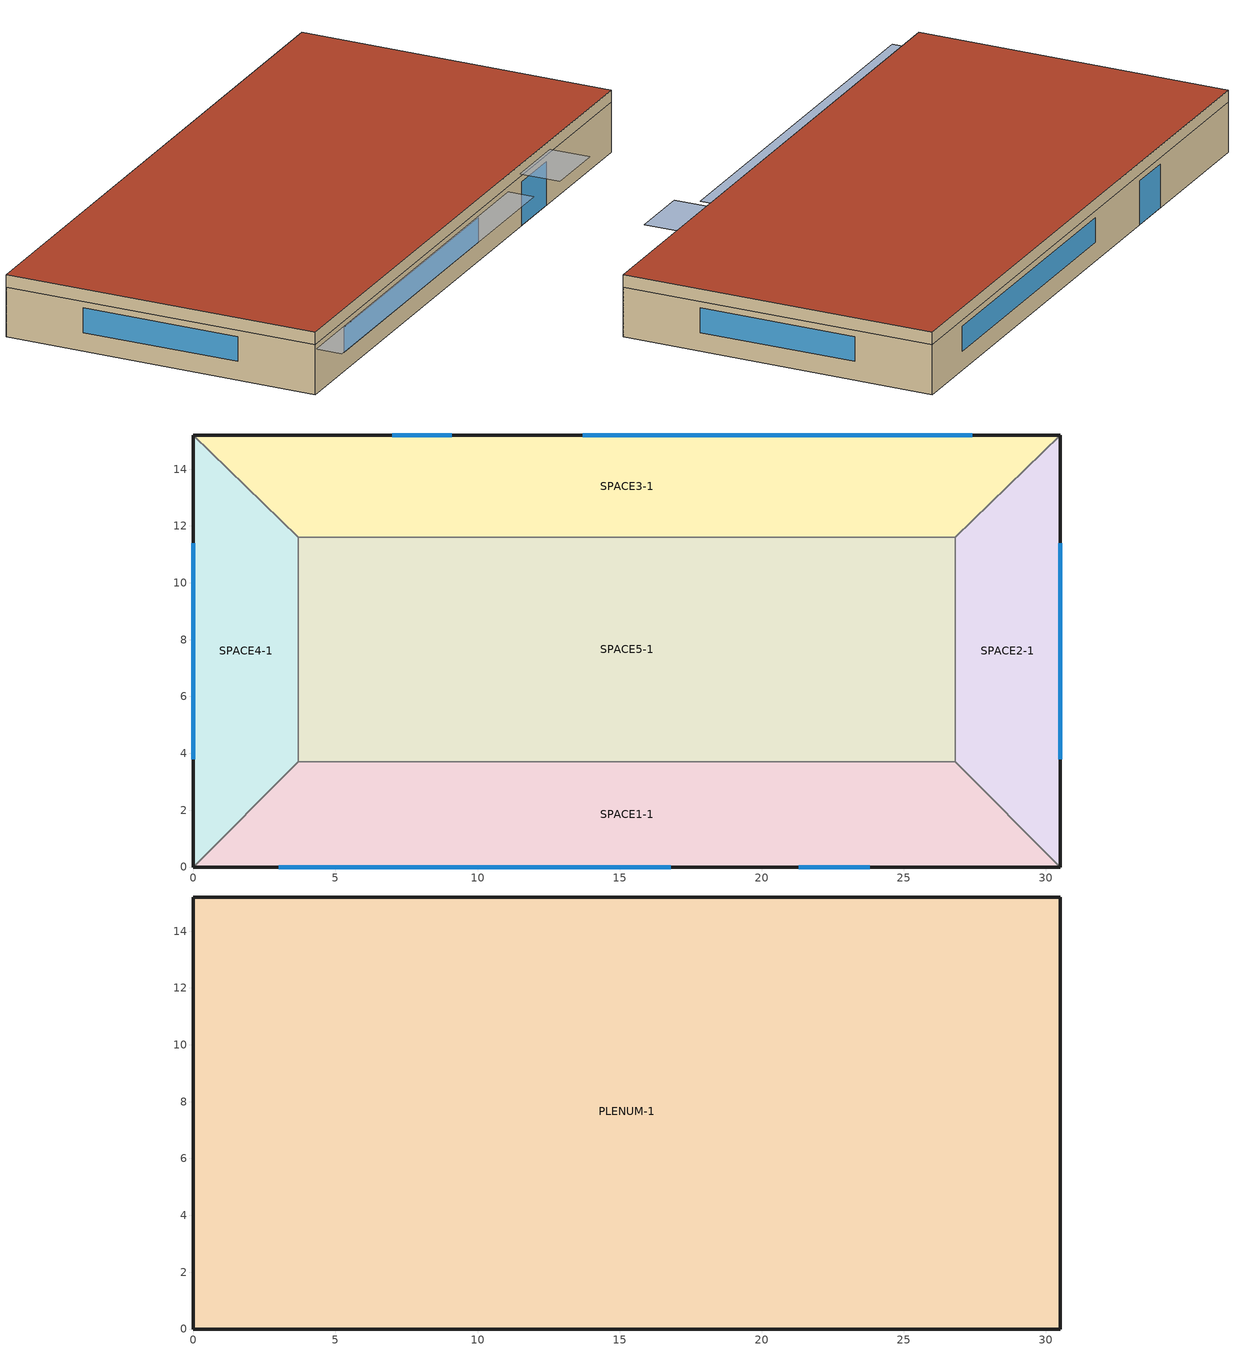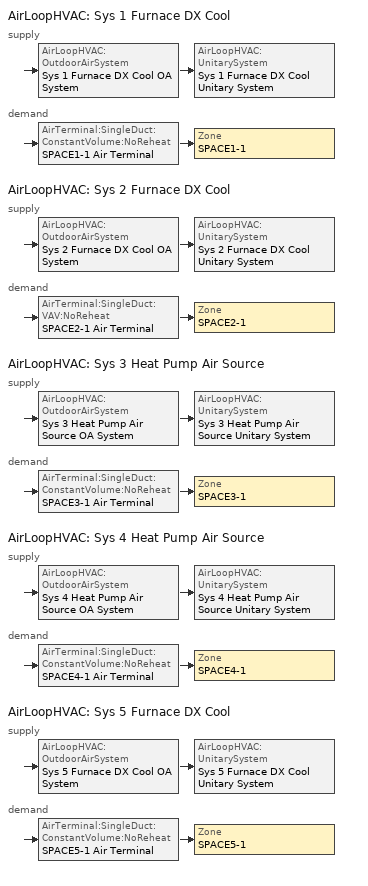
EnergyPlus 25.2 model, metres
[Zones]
SPACE1-1
 floor ground (FLOOR-SLAB-1): 26.8,3.7 30.5,0 0,0 3.7,3.7 z0
 wall outside (WALL-1): 0,0 30.5,0 z0:2.4
 wall to SPACE2-1 (INT-WALL-1): 30.5,0 26.8,3.7 z0:2.4
 wall to SPACE4-1 (INT-WALL-1): 3.7,3.7 0,0 z0:2.4
 wall to SPACE5-1 (INT-WALL-1): 26.8,3.7 3.7,3.7 z0:2.4
 window (Dbl Clr 3mm/13mm Air): 3,0 16.8,0 z0.9:2.1
 window (Sgl Grey 3mm): 21.3,0 23.8,0 z0:2.1
SPACE2-1
 floor ground (FLOOR-SLAB-1): 26.8,11.6 30.5,15.2 30.5,0 26.8,3.7 z0
 wall outside (WALL-1): 30.5,0 30.5,15.2 z0:2.4
 wall to SPACE3-1 (INT-WALL-1): 30.5,15.2 26.8,11.6 z0:2.4
 wall to SPACE5-1 (INT-WALL-1): 26.8,11.6 26.8,3.7 z0:2.4
 window (Dbl Clr 3mm/13mm Air): 30.5,3.8 30.5,11.4 z0.9:2.1
SPACE3-1
 floor ground (FLOOR-SLAB-1): 26.8,11.6 3.7,11.6 0,15.2 30.5,15.2 z0
 wall outside (WALL-1): 30.5,15.2 0,15.2 z0:2.4
 wall to SPACE4-1 (INT-WALL-1): 0,15.2 3.7,11.6 z0:2.4
 wall to SPACE5-1 (INT-WALL-1): 3.7,11.6 26.8,11.6 z0:2.4
 window (Dbl Clr 3mm/13mm Air): 27.4,15.2 13.7,15.2 z0.9:2.1
 window (Sgl Grey 3mm): 9.1,15.2 7,15.2 z0:2.1
SPACE4-1
 floor ground (FLOOR-SLAB-1): 3.7,3.7 0,0 0,15.2 3.7,11.6 z0
 wall outside (WALL-1): 0,15.2 0,0 z0:2.4
 wall to SPACE5-1 (INT-WALL-1): 3.7,3.7 3.7,11.6 z0:2.4
 window (Dbl Clr 3mm/13mm Air): 0,11.4 0,3.8 z0.9:2.1
SPACE5-1
 floor ground (FLOOR-SLAB-1): 26.8,11.6 26.8,3.7 3.7,3.7 3.7,11.6 z0
PLENUM-1
 floor to SPACE1-1 (CLNG-1): 26.8,3.7 30.5,0 0,0 3.7,3.7 z2.4
 floor to SPACE2-1 (CLNG-1): 26.8,11.6 30.5,15.2 30.5,0 26.8,3.7 z2.4
 floor to SPACE3-1 (CLNG-1): 26.8,11.6 3.7,11.6 0,15.2 30.5,15.2 z2.4
 floor to SPACE4-1 (CLNG-1): 3.7,3.7 0,0 0,15.2 3.7,11.6 z2.4
 floor to SPACE5-1 (CLNG-1): 26.8,11.6 26.8,3.7 3.7,3.7 3.7,11.6 z2.4
 wall outside (WALL-1): 0,0 30.5,0 30.5,15.2 0,15.2 0,0 z2.4:3
 roof outside (ROOF-1): 0,15.2 0,0 30.5,0 30.5,15.2 z3
shading: 0,-1.3 0,0 19.8,0 19.8,-1.3 z2.2; 21,-2 21,0 24.1,0 24.1,-2 z2.6
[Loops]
AirLoopHVAC 'Sys 1 Furnace DX Cool'
 supply: AirLoopHVAC:OutdoorAirSystem 'Sys 1 Furnace DX Cool OA System' > AirLoopHVAC:UnitarySystem 'Sys 1 Furnace DX Cool Unitary System'
 demand: AirTerminal:SingleDuct:ConstantVolume:NoReheat 'SPACE1-1 Air Terminal' > Zone 'SPACE1-1'
AirLoopHVAC 'Sys 2 Furnace DX Cool'
 supply: AirLoopHVAC:OutdoorAirSystem 'Sys 2 Furnace DX Cool OA System' > AirLoopHVAC:UnitarySystem 'Sys 2 Furnace DX Cool Unitary System'
 demand: AirTerminal:SingleDuct:VAV:NoReheat 'SPACE2-1 Air Terminal' > Zone 'SPACE2-1'
AirLoopHVAC 'Sys 3 Heat Pump Air Source'
 supply: AirLoopHVAC:OutdoorAirSystem 'Sys 3 Heat Pump Air Source OA System' > AirLoopHVAC:UnitarySystem 'Sys 3 Heat Pump Air Source Unitary System'
 demand: AirTerminal:SingleDuct:ConstantVolume:NoReheat 'SPACE3-1 Air Terminal' > Zone 'SPACE3-1'
AirLoopHVAC 'Sys 4 Heat Pump Air Source'
 supply: AirLoopHVAC:OutdoorAirSystem 'Sys 4 Heat Pump Air Source OA System' > AirLoopHVAC:UnitarySystem 'Sys 4 Heat Pump Air Source Unitary System'
 demand: AirTerminal:SingleDuct:ConstantVolume:NoReheat 'SPACE4-1 Air Terminal' > Zone 'SPACE4-1'
AirLoopHVAC 'Sys 5 Furnace DX Cool'
 supply: AirLoopHVAC:OutdoorAirSystem 'Sys 5 Furnace DX Cool OA System' > AirLoopHVAC:UnitarySystem 'Sys 5 Furnace DX Cool Unitary System'
 demand: AirTerminal:SingleDuct:ConstantVolume:NoReheat 'SPACE5-1 Air Terminal' > Zone 'SPACE5-1'
[Building]
Building: North Axis {deg}=30; Terrain=City; Loads Convergence Tolerance Value {W}=0.04; Temperature Convergence Tolerance Value {deltaC}=0.4; Solar Distribution=FullExterior; Maximum Number of Warmup Days=25; Minimum Number of Warmup Days=6
[Site:Location]
CHICAGO_IL_USA TMY2-94846: Latitude {deg}=41.78; Longitude {deg}=-87.75; Time Zone {hr}=-6; Elevation {m}=190
[SizingPeriod:DesignDay] Day of Month=21; Humidity Condition Type=Wetbulb; Barometric Pressure {Pa}=99063; Rain Indicator=No; Snow Indicator=No; Daylight Saving Time Indicator=No; Solar Model Indicator=ASHRAEClearSky
Name | Month | Day Type | Maximum Dry-Bulb Temperature {C} | Daily Dry-Bulb Temperature Range {deltaC} | Wetbulb or DewPoint at Maximum Dry-Bulb {C} | Wind Speed {m/s} | Wind Direction {deg} | Sky Clearness
CHICAGO_IL_USA Annual Heating 99% Design Conditions DB | 1 | WinterDesignDay | -17.3 | 0 | -17.3 | 4.9 | 270 | 0
CHICAGO_IL_USA Annual Cooling 1% Design Conditions DB/MCWB | 7 | SummerDesignDay | 31.5 | 10.7 | 23 | 5.3 | 230 | 1
[Site:GroundTemperature:BuildingSurface]
20.03, 20.03, 20.13, 20.3, 20.43, 20.52, 20.62, 20.77, 20.78, 20.55, 20.44, 20.2
[Material] Thermal Absorptance=0.9
Name | Roughness | Thickness {m} | Conductivity {W/m-K} | Density {kg/m3} | Specific Heat {J/kg-K} | Solar Absorptance | Visible Absorptance
RG01 | Rough | 0.0127 | 1.442 | 881 | 1674 | 0.65 | 0.65
BR01 | VeryRough | 0.0095 | 0.162 | 1121 | 1464 | 0.7 | 0.7
IN46 | VeryRough | 0.0762 | 0.023 | 24 | 1590 | 0.5 | 0.5
WD01 | MediumSmooth | 0.0191 | 0.115 | 513 | 1381 | 0.78 | 0.78
PW03 | MediumSmooth | 0.0127 | 0.115 | 545 | 1213 | 0.78 | 0.78
IN02 | Rough | 0.0901 | 0.043 | 10 | 837 | 0.75 | 0.75
GP01 | MediumSmooth | 0.0127 | 0.16 | 801 | 837 | 0.75 | 0.75
GP02 | MediumSmooth | 0.0159 | 0.16 | 801 | 837 | 0.75 | 0.75
CC03 | MediumRough | 0.1016 | 1.31 | 2243 | 837 | 0.65 | 0.65
[Material:NoMass]
MAT-CLNG-1: Roughness=Rough; Thermal Resistance {m2-K/W}=0.652259; Thermal Absorptance=0.65; Solar Absorptance=0.65; Visible Absorptance=0.65
[Material:AirGap]
AL21: Thermal Resistance {m2-K/W}=0.157
[Construction]
ROOF-1: RG01, BR01, IN46, WD01
WALL-1: WD01, PW03, IN02, GP01
CLNG-1: MAT-CLNG-1
FLOOR-SLAB-1: CC03
INT-WALL-1: GP02, AL21, GP02
Dbl Clr 3mm/13mm Air: CLEAR 3MM, AIR 13MM, CLEAR 3MM
Sgl Grey 3mm: GREY 3MM
[WindowMaterial:Gas]
AIR 13MM: Gas Type=Air; Thickness {m}=0.0127
[WindowMaterial:Glazing] Optical Data Type=SpectralAverage; Thickness {m}=0.003; Infrared Transmittance at Normal Incidence=0; Front Side Infrared Hemispherical Emissivity=0.84; Back Side Infrared Hemispherical Emissivity=0.84; Conductivity {W/m-K}=0.9
Name | Solar Transmittance at Normal Incidence | Front Side Solar Reflectance at Normal Incidence | Back Side Solar Reflectance at Normal Incidence | Visible Transmittance at Normal Incidence | Front Side Visible Reflectance at Normal Incidence | Back Side Visible Reflectance at Normal Incidence
CLEAR 3MM | 0.837 | 0.075 | 0.075 | 0.898 | 0.081 | 0.081
GREY 3MM | 0.626 | 0.061 | 0.061 | 0.611 | 0.061 | 0.061
[Zone] Type=1; Multiplier=1
Name | Ceiling Height {m} | Volume {m3}
PLENUM-1 | 0.6096 | 283.2
SPACE1-1; SPACE3-1 | 2.4384 | 239.247
SPACE2-1; SPACE4-1 | 2.4384 | 103.311
SPACE5-1 | 2.4384 | 447.683
[ZoneInfiltration:DesignFlowRate] Schedule=INFIL-SCH; Design Flow Rate Calculation Method=flow/zone; Constant Term Coefficient=0; Temperature Term Coefficient=0; Velocity Term Coefficient=0.2237; Velocity Squared Term Coefficient=0
Name | Zone or ZoneList or Space or SpaceList | Design Flow Rate {m3/s}
SPACE1-1 Infil 1 | SPACE1-1 | 0.0167
SPACE2-1 Infil 1 | SPACE2-1 | 0.00717
SPACE3-1 Infil 1 | SPACE3-1 | 0.0167
SPACE4-1 Infil 1 | SPACE4-1 | 0.00717
SPACE5-1 Infil 1 | SPACE5-1 | 0.031089
[People] Number of People Schedule=OCCUPY-1; Number of People Calculation Method=people; Fraction Radiant=0.3; Activity Level Schedule=ActSchd
Name | Zone or ZoneList or Space or SpaceList | Number of People
SPACE1-1 People 1 | SPACE1-1 | 11
SPACE2-1 People 1 | SPACE2-1 | 5
SPACE3-1 People 1 | SPACE3-1 | 11
SPACE4-1 People 1 | SPACE4-1 | 5
SPACE5-1 People 1 | SPACE5-1 | 20
[Lights] Schedule=LIGHTS-1; Design Level Calculation Method=LightingLevel; Return Air Fraction=0; Fraction Radiant=0.59; Fraction Visible=0.2; Fraction Replaceable=0
Name | Zone or ZoneList or Space or SpaceList | Lighting Level {W}
SPACE1-1 Lights 1 | SPACE1-1 | 1584
SPACE2-1 Lights 1 | SPACE2-1 | 684
SPACE3-1 Lights 1 | SPACE3-1 | 1584
SPACE4-1 Lights 1 | SPACE4-1 | 684
SPACE5-1 Lights 1 | SPACE5-1 | 2964
[ElectricEquipment] Schedule=EQUIP-1; Design Level Calculation Method=EquipmentLevel; Fraction Latent=0; Fraction Radiant=0.3; Fraction Lost=0
Name | Zone or ZoneList or Space or SpaceList | Design Level {W}
SPACE1-1 ElecEq 1 | SPACE1-1 | 1056
SPACE2-1 ElecEq 1 | SPACE2-1 | 456
SPACE3-1 ElecEq 1 | SPACE3-1 | 1056
SPACE4-1 ElecEq 1 | SPACE4-1 | 456
SPACE5-1 ElecEq 1 | SPACE5-1 | 1976
[ThermostatSetpoint:DualSetpoint]
All Zones Dual SP Control: Heating Setpoint Temperature Schedule=Htg-SetP-Sch; Cooling Setpoint Temperature Schedule=Clg-SetP-Sch
[ZoneControl:Thermostat] Control Type Schedule=HVACTemplate-Always 4; Control 1=All Zones Dual SP Control
Name | Zone or ZoneList
SPACE1-1 Thermostat | SPACE1-1
SPACE2-1 Thermostat | SPACE2-1
SPACE3-1 Thermostat | SPACE3-1
SPACE4-1 Thermostat | SPACE4-1
SPACE5-1 Thermostat | SPACE5-1
[DesignSpecification:OutdoorAir] Outdoor Air Method=flow/person; Outdoor Air Flow per Person {m3/s-person}=0.00944; Outdoor Air Flow per Zone Floor Area {m3/s-m2}=0; Outdoor Air Flow per Zone {m3/s}=0
SZ DSOA SPACE1-1; SZ DSOA SPACE2-1; SZ DSOA SPACE3-1; SZ DSOA SPACE4-1; SZ DSOA SPACE5-1
[Sizing:Zone] Zone Cooling Design Supply Air Temperature Input Method=SupplyAirTemperature; Zone Cooling Design Supply Air Temperature Difference {deltaC}=11.11; Zone Heating Design Supply Air Temperature Input Method=SupplyAirTemperature; Zone Cooling Design Supply Air Humidity Ratio {kgWater/kgDryAir}=0.008; Zone Heating Design Supply Air Humidity Ratio {kgWater/kgDryAir}=0.008; Cooling Design Air Flow Method=DesignDay; Cooling Design Air Flow Rate {m3/s}=0; Cooling Minimum Air Flow Fraction=0; Heating Design Air Flow Method=DesignDay; Heating Design Air Flow Rate {m3/s}=0; Heating Maximum Air Flow Fraction=0; Account for Dedicated Outdoor Air System=No; Dedicated Outdoor Air System Control Strategy=NeutralSupplyAir; Dedicated Outdoor Air Low Setpoint Temperature for Design {C}=autosize; Dedicated Outdoor Air High Setpoint Temperature for Design {C}=autosize
Name | Zone Cooling Design Supply Air Temperature {C} | Zone Heating Design Supply Air Temperature {C} | Design Specification Outdoor Air Object | Design Specification Zone Air Distribution Object
SPACE1-1 | 12.8 | 50 | SZ DSOA SPACE1-1 | SZ DSZAD SPACE1-1
SPACE2-1 | 10 | 35 | SZ DSOA SPACE2-1 | SZ DSZAD SPACE2-1
SPACE3-1 | 12.8 | 50 | SZ DSOA SPACE3-1 | SZ DSZAD SPACE3-1
SPACE4-1 | 12.8 | 50 | SZ DSOA SPACE4-1 | SZ DSZAD SPACE4-1
SPACE5-1 | 12.8 | 50 | SZ DSOA SPACE5-1 | SZ DSZAD SPACE5-1
[DesignSpecification:ZoneAirDistribution] Zone Air Distribution Effectiveness in Cooling Mode=1; Zone Air Distribution Effectiveness in Heating Mode=1
SZ DSZAD SPACE1-1; SZ DSZAD SPACE2-1; SZ DSZAD SPACE3-1; SZ DSZAD SPACE4-1; SZ DSZAD SPACE5-1
[Zone equipment]
SPACE1-1: SPACE1-1 Air Terminal
SPACE2-1: SPACE2-1 Air Terminal
SPACE3-1: SPACE3-1 Air Terminal
SPACE4-1: SPACE4-1 Air Terminal
SPACE5-1: SPACE5-1 Air Terminal
[AirTerminal:SingleDuct:ConstantVolume:NoReheat] Maximum Air Flow Rate {m3/s}=autosize
SPACE1-1 Air Terminal; SPACE3-1 Air Terminal; SPACE4-1 Air Terminal; SPACE5-1 Air Terminal
[AirTerminal:SingleDuct:VAV:NoReheat]
SPACE2-1 Air Terminal: autosize, Constant, 0
[Sizing:System] Type of Load to Size On=Sensible; Design Outdoor Air Flow Rate {m3/s}=autosize; Central Heating Maximum System Air Flow Ratio=1; Preheat Design Temperature {C}=7; Preheat Design Humidity Ratio {kgWater/kgDryAir}=0.008; Precool Design Humidity Ratio {kgWater/kgDryAir}=0.008; Central Cooling Design Supply Air Temperature {C}=12.8; Type of Zone Sum to Use=NonCoincident; 100% Outdoor Air in Cooling=No; 100% Outdoor Air in Heating=No; Central Cooling Design Supply Air Humidity Ratio {kgWater/kgDryAir}=0.008; Central Heating Design Supply Air Humidity Ratio {kgWater/kgDryAir}=0.008; Cooling Supply Air Flow Rate Method=DesignDay; Cooling Supply Air Flow Rate {m3/s}=0; Heating Supply Air Flow Rate Method=DesignDay; Heating Supply Air Flow Rate {m3/s}=0; System Outdoor Air Method=ZoneSum; Zone Maximum Outdoor Air Fraction=1; Cooling Design Capacity Method=CoolingDesignCapacity; Cooling Design Capacity {W}=autosize; Heating Design Capacity Method=HeatingDesignCapacity; Heating Design Capacity {W}=autosize; Central Cooling Capacity Control Method=OnOff
Name | Precool Design Temperature {C} | Central Heating Design Supply Air Temperature {C}
Sys 1 Furnace DX Cool | 10 | 35
Sys 2 Furnace DX Cool; Sys 3 Heat Pump Air Source; Sys 4 Heat Pump Air Source; Sys 5 Furnace DX Cool | 11 | 50
[AirLoopHVAC] Design Supply Air Flow Rate {m3/s}=autosize
Sys 1 Furnace DX Cool; Sys 2 Furnace DX Cool; Sys 3 Heat Pump Air Source; Sys 4 Heat Pump Air Source; Sys 5 Furnace DX Cool
[AvailabilityManager:Scheduled] Schedule=HVACTemplate-Always 1
Sys 1 Furnace DX Cool Availability; Sys 2 Furnace DX Cool Availability; Sys 3 Heat Pump Air Source Availability; Sys 4 Heat Pump Air Source Availability; Sys 5 Furnace DX Cool Availability
[AirLoopHVAC:UnitarySystem] Dehumidification Control Type=None; Supply Air Fan Operating Mode Schedule=FanAvailSched; DX Heating Coil Sizing Ratio=1; Cooling Supply Air Flow Rate Method=SupplyAirFlowRate; Cooling Supply Air Flow Rate {m3/s}=autosize; Heating Supply Air Flow Rate Method=SupplyAirFlowRate; Heating Supply Air Flow Rate {m3/s}=autosize; No Load Supply Air Flow Rate Method=SupplyAirFlowRate; Maximum Outdoor Dry-Bulb Temperature for Supplemental Heater Operation {C}=21
Name | Control Type | Controlling Zone or Thermostat Location | Supply Fan | Fan Placement | Heating Coil | Cooling Coil | No Load Supply Air Flow Rate {m3/s} | Maximum Supply Air Temperature {C} | Design Specification Multispeed Object | Availability Schedule | Minimum Supply Air Temperature {C} | Supplemental Heating Coil
Sys 1 Furnace DX Cool Unitary System | Load | SPACE1-1 | Sys 1 Furnace DX Cool Supply Fan | BlowThrough | Sys 1 Furnace DX Cool Heating Coil | Sys 1 Furnace DX Cool Cooling Coil | autosize | Autosize | Sys 1 Furnace DX Cool Unitary System MultiSpeed Performance
Sys 2 Furnace DX Cool Unitary System | SingleZoneVAV | SPACE2-1 | Sys 2 Furnace DX Cool Supply Fan | DrawThrough | Sys 2 Furnace DX Cool Heating Coil | Sys 2 Furnace DX Cool Cooling Coil | 0.102031 | 35 |  | FanAvailSched | 10
Sys 3 Heat Pump Air Source Unitary System | Load | SPACE3-1 | Sys 3 Heat Pump Air Source Supply Fan | BlowThrough | Sys 3 Heat Pump Air Source Heating Coil | Sys 3 Heat Pump Air Source Cooling Coil | autosize | Autosize | Sys 3 Heat Pump Air Source Unitary System MultiSpeed Performance |  |  | Sys 3 Heat Pump Air Source Supp Heat or Reheat Coil
Sys 4 Heat Pump Air Source Unitary System | Load | SPACE4-1 | Sys 4 Heat Pump Air Source Supply Fan | BlowThrough | Sys 4 Heat Pump Air Source Heating Coil | Sys 4 Heat Pump Air Source Cooling Coil | autosize | Autosize | Sys 4 Heat Pump Air Source Unitary System MultiSpeed Performance |  |  | Sys 4 Heat Pump Air Source Supp Heat or Reheat Coil
Sys 5 Furnace DX Cool Unitary System | Load | SPACE5-1 | Sys 5 Furnace DX Cool Supply Fan | BlowThrough | Sys 5 Furnace DX Cool Heating Coil | Sys 5 Furnace DX Cool Cooling Coil | autosize | Autosize | Sys 5 Furnace DX Cool Unitary System MultiSpeed Performance
[UnitarySystemPerformance:Multispeed] Number of Speeds for Heating=1; Single Mode Operation=No; Heating Speed 1 Supply Air Flow Ratio=autosize; Cooling Speed 1 Supply Air Flow Ratio=autosize; Heating Speed 2 Supply Air Flow Ratio=autosize; Cooling Speed 2 Supply Air Flow Ratio=autosize; Heating Speed 3 Supply Air Flow Ratio=autosize; Cooling Speed 3 Supply Air Flow Ratio=autosize; Heating Speed 4 Supply Air Flow Ratio=autosize; Cooling Speed 4 Supply Air Flow Ratio=autosize; Heating Speed 5 Supply Air Flow Ratio=autosize; Cooling Speed 5 Supply Air Flow Ratio=autosize; Heating Speed 6 Supply Air Flow Ratio=autosize; Cooling Speed 6 Supply Air Flow Ratio=autosize; Heating Speed 7 Supply Air Flow Ratio=autosize; Cooling Speed 7 Supply Air Flow Ratio=autosize; Heating Speed 8 Supply Air Flow Ratio=autosize; Cooling Speed 8 Supply Air Flow Ratio=autosize; Heating Speed 9 Supply Air Flow Ratio=autosize; Cooling Speed 9 Supply Air Flow Ratio=autosize; Heating Speed 10 Supply Air Flow Ratio=autosize; Cooling Speed 10 Supply Air Flow Ratio=autosize
Name | Number of Speeds for Cooling | No Load Supply Air Flow Rate Ratio
Sys 1 Furnace DX Cool Unitary System MultiSpeed Performance | 2 | 0.5
Sys 3 Heat Pump Air Source Unitary System MultiSpeed Performance; Sys 4 Heat Pump Air Source Unitary System MultiSpeed Performance; Sys 5 Furnace DX Cool Unitary System MultiSpeed Performance | 4 | 0.25
[Coil:Cooling:DX]
Name | Performance Object
Sys 1 Furnace DX Cool Cooling Coil | Sys 1 Furnace DX Cool Cooling Coil Performance
Sys 5 Furnace DX Cool Cooling Coil | Sys 5 Furnace DX Cool Cooling Coil Performance
[Coil:Cooling:DX:CurveFit:Performance] Crankcase Heater Capacity {W}=0; Maximum Outdoor Dry-Bulb Temperature for Crankcase Heater Operation {C}=10; Capacity Control Method=Discrete; Compressor Fuel Type=Electricity
Name | Base Operating Mode
Sys 1 Furnace DX Cool Cooling Coil Performance | Sys 1 Furnace DX Cool Cooling Coil Operating Mode
Sys 5 Furnace DX Cool Cooling Coil Performance | Sys 5 Furnace DX Cool Cooling Coil Operating Mode
[Coil:Cooling:DX:CurveFit:OperatingMode] Rated Gross Total Cooling Capacity {W}=autosize; Rated Evaporator Air Flow Rate {m3/s}=autosize; Maximum Cycling Rate {cycles/hr}=0; Ratio of Initial Moisture Evaporation Rate and Steady State Latent Capacity=0; Latent Capacity Time Constant {s}=0; Nominal Time for Condensate Removal to Begin {s}=0; Apply Latent Degradation to Speeds Greater than 1=No; Condenser Type=AirCooled
Name | Nominal Speed Number | Speed 1 | Speed 2 | Speed 3 | Speed 4
Sys 1 Furnace DX Cool Cooling Coil Operating Mode | 2 | Sys 1 Furnace DX Cool Cooling Coil Speed 1 Performance | Sys 1 Furnace DX Cool Cooling Coil Speed 2 Performance
Sys 5 Furnace DX Cool Cooling Coil Operating Mode | 4 | Sys 5 Furnace DX Cool Cooling Coil Speed 1 Performance | Sys 5 Furnace DX Cool Cooling Coil Speed 2 Performance | Sys 5 Furnace DX Cool Cooling Coil Speed 3 Performance | Sys 5 Furnace DX Cool Cooling Coil Speed 4 Performance
[Coil:Cooling:DX:CurveFit:Speed] Gross Sensible Heat Ratio=autosize; Gross Cooling COP {W/W}=3; Active Fraction of Coil Face Area=1; 2023 Rated Evaporator Fan Power Per Volume Flow Rate {W/(m3/s)}=934.4; Rated Waste Heat Fraction of Power Input=0.2
Name | Gross Total Cooling Capacity Fraction | Evaporator Air Flow Rate Fraction | Total Cooling Capacity Modifier Function of Temperature Curve | Total Cooling Capacity Modifier Function of Air Flow Fraction Curve | Energy Input Ratio Modifier Function of Temperature Curve | Energy Input Ratio Modifier Function of Air Flow Fraction Curve | Part Load Fraction Correlation Curve | Waste Heat Modifier Function of Temperature Curve
Sys 1 Furnace DX Cool Cooling Coil Speed 1 Performance | 0.5 | 0.5 | Sys 1 Furnace DX Cool Cool Coil Cap-FT | Sys 1 Furnace DX Cool Cool Coil Cap-FF | Sys 1 Furnace DX Cool Cool Coil EIR-FT | Sys 1 Furnace DX Cool Cool Coil EIR-FF | Sys 1 Furnace DX Cool Cool Coil PLF | Sys 1 Furnace DX Cool Cool Coil WH-FT
Sys 1 Furnace DX Cool Cooling Coil Speed 2 Performance | 1 | 1 | Sys 1 Furnace DX Cool Cool Coil Cap-FT | Sys 1 Furnace DX Cool Cool Coil Cap-FF | Sys 1 Furnace DX Cool Cool Coil EIR-FT | Sys 1 Furnace DX Cool Cool Coil EIR-FF | Sys 1 Furnace DX Cool Cool Coil PLF | Sys 1 Furnace DX Cool Cool Coil WH-FT
Sys 5 Furnace DX Cool Cooling Coil Speed 1 Performance | 0.25 | 0.25 | Sys 5 Furnace DX Cool Cool Coil Cap-FT | Sys 5 Furnace DX Cool Cool Coil Cap-FF | Sys 5 Furnace DX Cool Cool Coil EIR-FT | Sys 5 Furnace DX Cool Cool Coil EIR-FF | Sys 5 Furnace DX Cool Cool Coil PLF | Sys 5 Furnace DX Cool Cool Coil WH-FT
Sys 5 Furnace DX Cool Cooling Coil Speed 2 Performance | 0.5 | 0.5 | Sys 5 Furnace DX Cool Cool Coil Cap-FT | Sys 5 Furnace DX Cool Cool Coil Cap-FF | Sys 5 Furnace DX Cool Cool Coil EIR-FT | Sys 5 Furnace DX Cool Cool Coil EIR-FF | Sys 5 Furnace DX Cool Cool Coil PLF | Sys 5 Furnace DX Cool Cool Coil WH-FT
Sys 5 Furnace DX Cool Cooling Coil Speed 3 Performance | 0.75 | 0.75 | Sys 5 Furnace DX Cool Cool Coil Cap-FT | Sys 5 Furnace DX Cool Cool Coil Cap-FF | Sys 5 Furnace DX Cool Cool Coil EIR-FT | Sys 5 Furnace DX Cool Cool Coil EIR-FF | Sys 5 Furnace DX Cool Cool Coil PLF | Sys 5 Furnace DX Cool Cool Coil WH-FT
Sys 5 Furnace DX Cool Cooling Coil Speed 4 Performance | 1 | 1 | Sys 5 Furnace DX Cool Cool Coil Cap-FT | Sys 5 Furnace DX Cool Cool Coil Cap-FF | Sys 5 Furnace DX Cool Cool Coil EIR-FT | Sys 5 Furnace DX Cool Cool Coil EIR-FF | Sys 5 Furnace DX Cool Cool Coil PLF | Sys 5 Furnace DX Cool Cool Coil WH-FT
[Coil:Heating:Fuel] Fuel Type=NaturalGas; Burner Efficiency=0.8; Nominal Capacity {W}=autosize; On Cycle Parasitic Electric Load {W}=0; Off Cycle Parasitic Fuel Load {W}=0
Name | Part Load Fraction Correlation Curve
Sys 1 Furnace DX Cool Heating Coil | Sys 1 Furnace DX Cool Heating Coil PLF-FPLR
Sys 5 Furnace DX Cool Heating Coil | Sys 5 Furnace DX Cool Heating Coil PLF-FPLR
[Fan:VariableVolume] Availability Schedule=HVACTemplate-Always 1; Fan Total Efficiency=0.7; Pressure Rise {Pa}=600; Maximum Flow Rate {m3/s}=autosize; Fan Power Minimum Flow Rate Input Method=Fraction; Fan Power Minimum Flow Fraction=0; Motor Efficiency=0.9; Motor In Airstream Fraction=1; Fan Power Coefficient 1=0.00153024; Fan Power Coefficient 2=0.00520806; Fan Power Coefficient 3=1.10862; Fan Power Coefficient 4=-0.116356; Fan Power Coefficient 5=0
Sys 1 Furnace DX Cool Supply Fan; Sys 3 Heat Pump Air Source Supply Fan; Sys 4 Heat Pump Air Source Supply Fan; Sys 5 Furnace DX Cool Supply Fan
[SetpointManager:SingleZone:Cooling] Control Variable=Temperature; Minimum Supply Air Temperature {C}=13; Maximum Supply Air Temperature {C}=45
Name | Control Zone | Setpoint Node or NodeList
Sys 1 Furnace DX Cool Economizer Supply Air Temp Manager | SPACE1-1 | Sys 1 Furnace DX Cool Heating Coil Outlet
Sys 2 Furnace DX Cool Economizer Supply Air Temp Manager | SPACE2-1 | Sys 2 Furnace DX Cool Supply Fan Outlet
Sys 3 Heat Pump Air Source Economizer Supply Air Temp Manager | SPACE3-1 | Sys 3 Heat Pump Air Source Supp Heat or Reheat Coil Outl
Sys 4 Heat Pump Air Source Economizer Supply Air Temp Manager | SPACE4-1 | Sys 4 Heat Pump Air Source Supp Heat or Reheat Coil Outl
Sys 5 Furnace DX Cool Economizer Supply Air Temp Manager | SPACE5-1 | Sys 5 Furnace DX Cool Heating Coil Outlet
[SetpointManager:MixedAir] Control Variable=Temperature
Name | Setpoint Node or NodeList
Sys 1 Furnace DX Cool Cooling Coil Air Temp Manager | Sys 1 Furnace DX Cool Mixed Air Outlet
Sys 2 Furnace DX Cool Cooling Coil Air Temp Manager | Sys 2 Furnace DX Cool Mixed Air Outlet
Sys 3 Heat Pump Air Source Cooling Coil Air Temp Manager | Sys 3 Heat Pump Air Source Mixed Air Outlet
Sys 4 Heat Pump Air Source Cooling Coil Air Temp Manager | Sys 4 Heat Pump Air Source Mixed Air Outlet
Sys 5 Furnace DX Cool Cooling Coil Air Temp Manager | Sys 5 Furnace DX Cool Mixed Air Outlet
[Controller:OutdoorAir] Economizer Control Action Type=ModulateFlow; Economizer Maximum Limit Dry-Bulb Temperature {C}=20; Minimum Limit Type=FixedMinimum
Name | Minimum Outdoor Air Flow Rate {m3/s} | Maximum Outdoor Air Flow Rate {m3/s} | Economizer Control Type | Lockout Type | Minimum Outdoor Air Schedule | Economizer Operation Staging
Sys 1 Furnace DX Cool OA Controller; Sys 3 Heat Pump Air Source OA Controller; Sys 4 Heat Pump Air Source OA Controller | autosize | autosize | FixedDryBulb | LockoutWithHeating | Min OA Sched | EconomizerFirst
Sys 2 Furnace DX Cool OA Controller | 0 | 0 | NoEconomizer | LockoutWithHeating
Sys 5 Furnace DX Cool OA Controller | autosize | autosize | FixedDryBulb | NoLockout | Min OA Sched
[Coil:Heating:DX:VariableSpeed]
Sys 2 Furnace DX Cool Heating Coil: Number of Speeds=3; Nominal Speed Level=3; Rated Heating Capacity At Selected Nominal Speed Level {W}=4000; Rated Air Flow Rate At Selected Nominal Speed Level {m3/s}=autosize; Energy Part Load Fraction Curve=Sys 3 Heat Pump Air Source Heat Coil PLF; Defrost Energy Input Ratio Function of Temperature Curve=Sys 3 Heat Pump Air Source Heat Coil Defr-FT; Minimum Outdoor Dry-Bulb Temperature for Compressor Operation {C}=-8; Maximum Outdoor Dry-Bulb Temperature for Defrost Operation {C}=5; Maximum Outdoor Dry-Bulb Temperature for Crankcase Heater Operation {C}=10; Defrost Strategy=ReverseCycle; Defrost Control=Timed; Defrost Time Period Fraction=0.058333; Resistive Defrost Heater Capacity {W}=0; Speed 1 Reference Unit Gross Rated Heating Capacity {W}=1333; Speed 1 Reference Unit Gross Rated Heating COP {W/W}=3; Speed 1 Reference Unit Rated Air Flow Rate {m3/s}=0.102031; 2017 Speed 1 Rated Supply Air Fan Power Per Volume Flow Rate {W/(m3/s)}=773.3; 2023 Speed 1 Rated Supply Air Fan Power Per Volume Flow Rate {W/(m3/s)}=934.4; Speed 1 Heating Capacity Function of Temperature Curve=HPACHeatCapFT; Speed 1 Total  Heating Capacity Function of Air Flow Fraction Curve=HPACHeatCapFFF; Speed 1 Energy Input Ratio Function of Temperature Curve=HPACHeatEIRFT; Speed 1 Energy Input Ratio Function of Air Flow Fraction Curve=HPACHeatEIRFFF; Speed 2 Reference Unit Gross Rated Heating Capacity {W}=2666; Speed 2 Reference Unit Gross Rated Heating COP {W/W}=3; Speed 2 Reference Unit Rated Air Flow Rate {m3/s}=0.1275; 2017 Speed 2 Rated Supply Air Fan Power Per Volume Flow Rate {W/(m3/s)}=773.3; 2023 Speed 2 Rated Supply Air Fan Power Per Volume Flow Rate {W/(m3/s)}=934.4; Speed 2 Heating Capacity Function of Temperature Curve=HPACHeatCapFT; Speed 2 Total  Heating Capacity Function of Air Flow Fraction Curve=HPACHeatCapFFF; Speed 2 Energy Input Ratio Function of Temperature Curve=HPACHeatEIRFT; Speed 2 Energy Input Ratio Function of Air Flow Fraction Curve=HPACHeatEIRFFF; Speed 3 Reference Unit Gross Rated Heating Capacity {W}=4000; Speed 3 Reference Unit Gross Rated Heating COP {W/W}=3; Speed 3 Reference Unit Rated Air Flow Rate {m3/s}=0.15297; 2017 Speed 3 Rated Supply Air Fan Power Per Volume Flow Rate {W/(m3/s)}=773.3; 2023 Speed 3 Rated Supply Air Fan Power Per Volume Flow Rate {W/(m3/s)}=934.4; Speed 3 Heating Capacity Function of Temperature Curve=HPACHeatCapFT; Speed 3 Total  Heating Capacity Function of Air Flow Fraction Curve=HPACHeatCapFFF; Speed 3 Energy Input Ratio Function of Temperature Curve=HPACHeatEIRFT; Speed 3 Energy Input Ratio Function of Air Flow Fraction Curve=HPACHeatEIRFFF
[Coil:Cooling:DX:VariableSpeed]
Sys 2 Furnace DX Cool Cooling Coil: 3, 3, 3513.72, 0.15297, 0, 0, 2.5, 60, 60, Sys 3 Heat Pump Air Source Heat Coil PLF, AirCooled, 0, 0, 10, -25, 0, 2, 1171.24, 0.72595, 3, 0.102031, 773.3, 934.4, 0.102031, Sys 2 Furnace DX Cool Cool Coil Cap-FT, Sys 2 Furnace DX Cool Cool Coil Cap-FF, Sys 2 Furnace DX Cool Cool Coil EIR-FT, Sys 2 Furnace DX Cool Cool Coil EIR-FF, 2342.48, 0.72595, 3, 0.1275, 773.3, 934.4, 0.1275, Sys 2 Furnace DX Cool Cool Coil Cap-FT, Sys 2 Furnace DX Cool Cool Coil Cap-FF, Sys 2 Furnace DX Cool Cool Coil EIR-FT, Sys 2 Furnace DX Cool Cool Coil EIR-FF, 3513.72, 0.72595, 3, 0.15297, 773.3, 934.4, 0.15297, Sys 2 Furnace DX Cool Cool Coil Cap-FT, Sys 2 Furnace DX Cool Cool Coil Cap-FF, Sys 2 Furnace DX Cool Cool Coil EIR-FT, Sys 2 Furnace DX Cool Cool Coil EIR-FF
Sys 4 Heat Pump Air Source Cooling Coil: 4, 4, Sys 4 Heat Pump Air Source Heat Coil PLF, AirCooled, 10, -25, 2, 1302.03, 0.70108, 3, 0.0524326, Sys 4 Heat Pump Air Source Cool Coil Cap-FT, Sys 4 Heat Pump Air Source Cool Coil Cap-FF, Sys 4 Heat Pump Air Source Cool Coil EIR-FT, Sys 4 Heat Pump Air Source Cool Coil EIR-FF, 2604.05, 0.70108, 3, 0.10487, Sys 4 Heat Pump Air Source Cool Coil Cap-FT, Sys 4 Heat Pump Air Source Cool Coil Cap-FF, Sys 4 Heat Pump Air Source Cool Coil EIR-FT, Sys 4 Heat Pump Air Source Cool Coil EIR-FF, 3906.08, 0.70108, 3, 0.1573, Sys 4 Heat Pump Air Source Cool Coil Cap-FT, Sys 4 Heat Pump Air Source Cool Coil Cap-FF, Sys 3 Heat Pump Air Source Cool Coil EIR-FT, Sys 4 Heat Pump Air Source Cool Coil EIR-FF, 5208.11, 0.70108, 3, 0.20973, Sys 4 Heat Pump Air Source Cool Coil Cap-FT, Sys 4 Heat Pump Air Source Cool Coil Cap-FF, Sys 4 Heat Pump Air Source Cool Coil EIR-FT, Sys 4 Heat Pump Air Source Cool Coil EIR-FF
[Coil:Heating:DX:MultiSpeed] Minimum Outdoor Dry-Bulb Temperature for Compressor Operation {C}=-8; Crankcase Heater Capacity {W}=0; Maximum Outdoor Dry-Bulb Temperature for Crankcase Heater Operation {C}=10; Maximum Outdoor Dry-Bulb Temperature for Defrost Operation {C}=5; Defrost Strategy=ReverseCycle; Defrost Control=Timed; Defrost Time Period Fraction=0.058333; Resistive Defrost Heater Capacity {W}=autosize; Apply Part Load Fraction to Speeds Greater than 1=No; Fuel Type=Electricity; Number of Speeds=4; Speed 1 Gross Rated Heating Capacity {W}=autosize; Speed 1 Gross Rated Heating COP {W/W}=2.75; Speed 1 Rated Air Flow Rate {m3/s}=autosize; 2023 Speed 1 Rated Supply Air Fan Power Per Volume Flow Rate {W/(m3/s)}=934.4; Speed 1 Rated Waste Heat Fraction of Power Input=0.2; Speed 2 Gross Rated Heating Capacity {W}=autosize; Speed 2 Gross Rated Heating COP {W/W}=2.75; Speed 2 Rated Air Flow Rate {m3/s}=autosize; 2023 Speed 2 Rated Supply Air Fan Power Per Volume Flow Rate {W/(m3/s)}=934.4; Speed 2 Rated Waste Heat Fraction of Power Input=0.2; Speed 3 Gross Rated Heating Capacity {W}=autosize; Speed 3 Gross Rated Heating COP {W/W}=2.75; Speed 3 Rated Air Flow Rate {m3/s}=autosize; 2023 Speed 3 Rated Supply Air Fan Power Per Volume Flow Rate {W/(m3/s)}=934.4; Speed 3 Rated Waste Heat Fraction of Power Input=0.2; Speed 4 Gross Rated Heating Capacity {W}=autosize; Speed 4 Gross Rated Heating COP {W/W}=2.75; Speed 4 Rated Air Flow Rate {m3/s}=autosize; 2023 Speed 4 Rated Supply Air Fan Power Per Volume Flow Rate {W/(m3/s)}=934.4; Speed 4 Rated Waste Heat Fraction of Power Input=0.2
Name | Defrost Energy Input Ratio Function of Temperature Curve | Speed 1 Heating Capacity Function of Temperature Curve | Speed 1 Heating Capacity Function of Flow Fraction Curve | Speed 1 Energy Input Ratio Function of Temperature Curve | Speed 1 Energy Input Ratio Function of Flow Fraction Curve | Speed 1 Part Load Fraction Correlation Curve | Speed 1 Waste Heat Function of Temperature Curve | Speed 2 Heating Capacity Function of Temperature Curve | Speed 2 Heating Capacity Function of Flow Fraction Curve | Speed 2 Energy Input Ratio Function of Temperature Curve | Speed 2 Energy Input Ratio Function of Flow Fraction Curve | Speed 2 Part Load Fraction Correlation Curve | Speed 2 Waste Heat Function of Temperature Curve | Speed 3 Heating Capacity Function of Temperature Curve | Speed 3 Heating Capacity Function of Flow Fraction Curve | Speed 3 Energy Input Ratio Function of Temperature Curve | Speed 3 Energy Input Ratio Function of Flow Fraction Curve | Speed 3 Part Load Fraction Correlation Curve | Speed 3 Waste Heat Function of Temperature Curve | Speed 4 Heating Capacity Function of Temperature Curve | Speed 4 Heating Capacity Function of Flow Fraction Curve | Speed 4 Energy Input Ratio Function of Temperature Curve | Speed 4 Energy Input Ratio Function of Flow Fraction Curve | Speed 4 Part Load Fraction Correlation Curve | Speed 4 Waste Heat Function of Temperature Curve
Sys 3 Heat Pump Air Source Heating Coil | Sys 3 Heat Pump Air Source Heat Coil Defr-FT | Sys 3 Heat Pump Air Source Heat Coil Cap-FT | Sys 3 Heat Pump Air Source Heat Coil Cap-FF | Sys 3 Heat Pump Air Source Heat Coil EIR-FT | Sys 3 Heat Pump Air Source Heat Coil EIR-FF | Sys 3 Heat Pump Air Source Heat Coil PLF | Sys 3 Heat Pump Air Source Heat Coil WH-FT | Sys 3 Heat Pump Air Source Heat Coil Cap-FT | Sys 3 Heat Pump Air Source Heat Coil Cap-FF | Sys 3 Heat Pump Air Source Heat Coil EIR-FT | Sys 3 Heat Pump Air Source Heat Coil EIR-FF | Sys 3 Heat Pump Air Source Heat Coil PLF | Sys 3 Heat Pump Air Source Heat Coil WH-FT | Sys 3 Heat Pump Air Source Heat Coil Cap-FT | Sys 3 Heat Pump Air Source Heat Coil Cap-FF | Sys 3 Heat Pump Air Source Heat Coil EIR-FT | Sys 3 Heat Pump Air Source Heat Coil EIR-FF | Sys 3 Heat Pump Air Source Heat Coil PLF | Sys 3 Heat Pump Air Source Heat Coil WH-FT | Sys 3 Heat Pump Air Source Heat Coil Cap-FT | Sys 3 Heat Pump Air Source Heat Coil Cap-FF | Sys 3 Heat Pump Air Source Heat Coil EIR-FT | Sys 3 Heat Pump Air Source Heat Coil EIR-FF | Sys 3 Heat Pump Air Source Heat Coil PLF | Sys 3 Heat Pump Air Source Heat Coil WH-FT
Sys 4 Heat Pump Air Source Heating Coil | Sys 4 Heat Pump Air Source Heat Coil Defr-FT | Sys 4 Heat Pump Air Source Heat Coil Cap-FT | Sys 4 Heat Pump Air Source Heat Coil Cap-FF | Sys 4 Heat Pump Air Source Heat Coil EIR-FT | Sys 4 Heat Pump Air Source Heat Coil EIR-FF | Sys 4 Heat Pump Air Source Heat Coil PLF | Sys 4 Heat Pump Air Source Heat Coil WH-FT | Sys 4 Heat Pump Air Source Heat Coil Cap-FT | Sys 4 Heat Pump Air Source Heat Coil Cap-FF | Sys 4 Heat Pump Air Source Heat Coil EIR-FT | Sys 4 Heat Pump Air Source Heat Coil EIR-FF | Sys 4 Heat Pump Air Source Heat Coil PLF | Sys 4 Heat Pump Air Source Heat Coil WH-FT | Sys 4 Heat Pump Air Source Heat Coil Cap-FT | Sys 4 Heat Pump Air Source Heat Coil Cap-FF | Sys 4 Heat Pump Air Source Heat Coil EIR-FT | Sys 4 Heat Pump Air Source Heat Coil EIR-FF | Sys 4 Heat Pump Air Source Heat Coil PLF | Sys 4 Heat Pump Air Source Heat Coil WH-FT | Sys 4 Heat Pump Air Source Heat Coil Cap-FT | Sys 4 Heat Pump Air Source Heat Coil Cap-FF | Sys 4 Heat Pump Air Source Heat Coil EIR-FT | Sys 4 Heat Pump Air Source Heat Coil EIR-FF | Sys 4 Heat Pump Air Source Heat Coil PLF | Sys 4 Heat Pump Air Source Heat Coil WH-FT
[Coil:Heating:Electric] Efficiency=1; Nominal Capacity {W}=autosize
Sys 3 Heat Pump Air Source Supp Heat or Reheat Coil; Sys 4 Heat Pump Air Source Supp Heat or Reheat Coil
[Fan:SystemModel]
Sys 2 Furnace DX Cool Supply Fan: Availability Schedule=HVACTemplate-Always 1; Design Maximum Air Flow Rate {m3/s}=autosize; Speed Control Method=Continuous; Electric Power Minimum Flow Rate Fraction=0; Design Pressure Rise {Pa}=697.449; Motor Efficiency=0.9; Motor In Air Stream Fraction=1; Design Electric Power Consumption {W}=autosize; Design Power Sizing Method=PowerPerFlowPerPressure; Electric Power Per Unit Flow Rate Per Unit Pressure {W/((m3/s)-Pa)}=1.66667; Fan Total Efficiency=0.7; Electric Power Function of Flow Fraction Curve=fan_curve
[Coil:Cooling:DX:MultiSpeed]
Sys 3 Heat Pump Air Source Cooling Coil: Condenser Type=AirCooled; Minimum Outdoor Dry-Bulb Temperature for Compressor Operation {C}=-25; Apply Part Load Fraction to Speeds Greater than 1=No; Apply Latent Degradation to Speeds Greater than 1=No; Maximum Outdoor Dry-Bulb Temperature for Crankcase Heater Operation {C}=10; Basin Heater Setpoint Temperature {C}=2; Fuel Type=Electricity; Number of Speeds=4; Speed 1 Gross Rated Total Cooling Capacity {W}=autosize; Speed 1 Gross Rated Sensible Heat Ratio=autosize; Speed 1 Gross Rated Cooling COP {W/W}=3; Speed 1 Rated Air Flow Rate {m3/s}=autosize; 2017 Speed 1 Rated Evaporator Fan Power Per Volume Flow Rate {W/(m3/s)}=773.3; 2023 Speed 1 Rated Evaporator Fan Power Per Volume Flow Rate {W/(m3/s)}=934.4; Speed 1 Total Cooling Capacity Function of Temperature Curve=Sys 3 Heat Pump Air Source Cool Coil Cap-FT; Speed 1 Total Cooling Capacity Function of Flow Fraction Curve=Sys 3 Heat Pump Air Source Cool Coil Cap-FF; Speed 1 Energy Input Ratio Function of Temperature Curve=Sys 3 Heat Pump Air Source Cool Coil EIR-FT; Speed 1 Energy Input Ratio Function of Flow Fraction Curve=Sys 3 Heat Pump Air Source Cool Coil EIR-FF; Speed 1 Part Load Fraction Correlation Curve=Sys 3 Heat Pump Air Source Cool Coil PLF; Speed 1 Rated Waste Heat Fraction of Power Input=0.2; Speed 1 Evaporative Condenser Effectiveness=0.9; Speed 2 Gross Rated Total Cooling Capacity {W}=autosize; Speed 2 Gross Rated Sensible Heat Ratio=autosize; Speed 2 Gross Rated Cooling COP {W/W}=3; Speed 2 Rated Air Flow Rate {m3/s}=autosize; 2017 Speed 2 Rated Evaporator Fan Power Per Volume Flow Rate {W/(m3/s)}=773.3; 2023 Speed 2 Rated Evaporator Fan Power Per Volume Flow Rate {W/(m3/s)}=934.4; Speed 2 Total Cooling Capacity Function of Temperature Curve=Sys 3 Heat Pump Air Source Cool Coil Cap-FT; Speed 2 Total Cooling Capacity Function of Flow Fraction Curve=Sys 3 Heat Pump Air Source Cool Coil Cap-FF; Speed 2 Energy Input Ratio Function of Temperature Curve=Sys 3 Heat Pump Air Source Cool Coil EIR-FT; Speed 2 Energy Input Ratio Function of Flow Fraction Curve=Sys 3 Heat Pump Air Source Cool Coil EIR-FF; Speed 2 Part Load Fraction Correlation Curve=Sys 3 Heat Pump Air Source Cool Coil PLF; Speed 2 Rated Waste Heat Fraction of Power Input=0.2; Speed 2 Evaporative Condenser Effectiveness=0.9; Speed 3 Gross Rated Total Cooling Capacity {W}=autosize; Speed 3 Gross Rated Sensible Heat Ratio=autosize; Speed 3 Gross Rated Cooling COP {W/W}=3; Speed 3 Rated Air Flow Rate {m3/s}=autosize; 2017 Speed 3 Rated Evaporator Fan Power Per Volume Flow Rate {W/(m3/s)}=773.3; 2023 Speed 3 Rated Evaporator Fan Power Per Volume Flow Rate {W/(m3/s)}=934.4; Speed 3 Total Cooling Capacity Function of Temperature Curve=Sys 3 Heat Pump Air Source Cool Coil Cap-FT; Speed 3 Total Cooling Capacity Function of Flow Fraction Curve=Sys 3 Heat Pump Air Source Cool Coil Cap-FF; Speed 3 Energy Input Ratio Function of Temperature Curve=Sys 3 Heat Pump Air Source Cool Coil EIR-FT; Speed 3 Energy Input Ratio Function of Flow Fraction Curve=Sys 3 Heat Pump Air Source Cool Coil EIR-FF; Speed 3 Part Load Fraction Correlation Curve=Sys 3 Heat Pump Air Source Cool Coil PLF; Speed 3 Rated Waste Heat Fraction of Power Input=0.2; Speed 3 Evaporative Condenser Effectiveness=0.9; Speed 4 Gross Rated Total Cooling Capacity {W}=autosize; Speed 4 Gross Rated Sensible Heat Ratio=autosize; Speed 4 Gross Rated Cooling COP {W/W}=3; Speed 4 Rated Air Flow Rate {m3/s}=autosize; 2017 Speed 4 Rated Evaporator Fan Power Per Volume Flow Rate {W/(m3/s)}=773.3; 2023 Speed 4 Rated Evaporator Fan Power Per Volume Flow Rate {W/(m3/s)}=934.4; Speed 4 Total Cooling Capacity Function of Temperature Curve=Sys 3 Heat Pump Air Source Cool Coil Cap-FT; Speed 4 Total Cooling Capacity Function of Flow Fraction Curve=Sys 3 Heat Pump Air Source Cool Coil Cap-FF; Speed 4 Energy Input Ratio Function of Temperature Curve=Sys 3 Heat Pump Air Source Cool Coil EIR-FT; Speed 4 Energy Input Ratio Function of Flow Fraction Curve=Sys 3 Heat Pump Air Source Cool Coil EIR-FF; Speed 4 Part Load Fraction Correlation Curve=Sys 3 Heat Pump Air Source Cool Coil PLF; Speed 4 Rated Waste Heat Fraction of Power Input=0.2; Speed 4 Evaporative Condenser Effectiveness=0.9
[Schedule:Compact]
OCCUPY-1: Through: 12/31, For: WeekDays SummerDesignDay CustomDay1 CustomDay2, Until: 8:00, 0, Until: 11:00, 1, Until: 12:00, 0.8, Until: 13:00, 0.4, Until: 14:00, 0.8, Until: 18:00, 1, Until: 19:00, 0.5, Until: 21:00, 0.1, Until: 24:00, 0, For: Weekends WinterDesignDay Holiday, Until: 24:00, 0
LIGHTS-1: Through: 12/31, For: WeekDays SummerDesignDay CustomDay1 CustomDay2, Until: 8:00, 0.05, Until: 9:00, 0.9, Until: 10:00, 0.95, Until: 11:00, 1, Until: 12:00, 0.95, Until: 13:00, 0.8, Until: 14:00, 0.9, Until: 18:00, 1, Until: 19:00, 0.6, Until: 21:00, 0.4, Until: 24:00, 0.05, For: Weekends WinterDesignDay Holiday, Until: 24:00, 0.05
EQUIP-1: Through: 12/31, For: WeekDays SummerDesignDay CustomDay1 CustomDay2, Until: 8:00, 0.02, Until: 9:00, 0.4, Until: 14:00, 0.9, Until: 15:00, 0.8, Until: 16:00, 0.7, Until: 18:00, 0.5, Until: 21:00, 0.3, Until: 24:00, 0.02, For: Weekends WinterDesignDay Holiday, Until: 24:00, 0.02
INFIL-SCH: Through: 12/31, For: WeekDays CustomDay1 CustomDay2, Until: 7:00, 1, Until: 21:00, 0, Until: 24:00, 1, For: Weekends Holiday, Until: 24:00, 1, For: SummerDesignDay, Until: 24:00, 1, For: WinterDesignDay, Until: 24:00, 1
ActSchd: Through: 12/31, For: AllDays, Until: 24:00, 117.24
Htg-SetP-Sch: Through: 12/31, For: WeekDays CustomDay1 CustomDay2, Until: 6:00, 13, Until: 7:00, 18, Until: 21:00, 23, Until: 24:00, 13, For: WeekEnds Holiday, Until: 24:00, 13, For: SummerDesignDay, Until: 24:00, 13, For: WinterDesignDay, Until: 24:00, 23
Clg-SetP-Sch: Through: 12/31, For: WeekDays CustomDay1 CustomDay2, Until: 7:00, 32, Until: 21:00, 24, Until: 24:00, 32, For: WeekEnds Holiday, Until: 24:00, 32, For: SummerDesignDay, Until: 24:00, 24, For: WinterDesignDay, Until: 24:00, 32
FanAvailSched: Through: 12/31, For: WeekDays CustomDay1 CustomDay2, Until: 7:00, 0, Until: 21:00, 1, Until: 24:00, 0, For: Weekends Holiday, Until: 24:00, 0, For: SummerDesignDay, Until: 24:00, 1, For: WinterDesignDay, Until: 24:00, 1
Min OA Sched: Through: 12/31, For: WeekDays CustomDay1 CustomDay2, Until: 8:00, 0, Until: 21:00, 1, Until: 24:00, 0, For: Weekends Holiday, Until: 24:00, 0, For: SummerDesignDay, Until: 24:00, 1, For: WinterDesignDay, Until: 24:00, 1
HVACTemplate-Always 4: Through: 12/31, For: AllDays, Until: 24:00, 4
HVACTemplate-Always 1: Through: 12/31, For: AllDays, Until: 24:00, 1
[Curve:Biquadratic] Input Unit Type for X=Temperature; Input Unit Type for Y=Temperature; Output Unit Type=Dimensionless
Name | Coefficient1 Constant | Coefficient2 x | Coefficient3 x**2 | Coefficient4 y | Coefficient5 y**2 | Coefficient6 x*y | Minimum Value of x | Maximum Value of x | Minimum Value of y | Maximum Value of y | Minimum Curve Output | Maximum Curve Output
Sys 1 Furnace DX Cool Cool Coil Cap-FT; Sys 2 Furnace DX Cool Cool Coil Cap-FT; Sys 3 Heat Pump Air Source Cool Coil Cap-FT; Sys 4 Heat Pump Air Source Cool Coil Cap-FT; Sys 5 Furnace DX Cool Cool Coil Cap-FT | 0.476428 | 0.0401147 | 0.000226411 | -0.000827136 | -7.3224e-06 | -0.000446278 | 0 | 50 | 0 | 50 | 0 | 5
Sys 1 Furnace DX Cool Cool Coil EIR-FT; Sys 2 Furnace DX Cool Cool Coil EIR-FT; Sys 3 Heat Pump Air Source Cool Coil EIR-FT; Sys 4 Heat Pump Air Source Cool Coil EIR-FT; Sys 5 Furnace DX Cool Cool Coil EIR-FT | 0.632475 | -0.0121321 | 0.000507773 | 0.0155377 | 0.00027284 | -0.000679201 | 0 | 50 | 0 | 50 | 0 | 5
Sys 1 Furnace DX Cool Cool Coil WH-FT; Sys 3 Heat Pump Air Source Heat Coil Defr-FT; Sys 3 Heat Pump Air Source Heat Coil WH-FT; Sys 4 Heat Pump Air Source Heat Coil Defr-FT; Sys 4 Heat Pump Air Source Heat Coil WH-FT; Sys 5 Furnace DX Cool Cool Coil WH-FT | 1 | 0 | 0 | 0 | 0 | 0 | 0 | 50 | 0 | 50
HPACHeatCapFT | 0.852968 | -0.000484717 | -1.0693e-06 | 0.0185542 | 8.72425e-05 | -1.66868e-05 | 17.78 | 23.33 | -28.89 | 17.22 | 0.3799 | 1.1896
HPACHeatEIRFT | 0.707708 | 0.0148163 | 0.000262259 | -0.011324 | 0.000293928 | -0.000360528 | 17.78 | 23.33 | -28.89 | 17.22 | 0.8266 | 2.0277
[Curve:Cubic]
Name | Coefficient1 Constant | Coefficient2 x | Coefficient3 x**2 | Coefficient4 x**3 | Minimum Value of x | Maximum Value of x | Input Unit Type for X | Output Unit Type
Sys 1 Furnace DX Cool Cool Coil Cap-FF; Sys 1 Furnace DX Cool Cool Coil EIR-FF; Sys 2 Furnace DX Cool Cool Coil EIR-FF; Sys 3 Heat Pump Air Source Cool Coil Cap-FF; Sys 3 Heat Pump Air Source Cool Coil EIR-FF; Sys 4 Heat Pump Air Source Cool Coil Cap-FF; Sys 4 Heat Pump Air Source Cool Coil EIR-FF; Sys 5 Furnace DX Cool Cool Coil Cap-FF; Sys 5 Furnace DX Cool Cool Coil EIR-FF | 0.472786 | 1.24334 | -1.03871 | 0.322578 | 0.5 | 1.5
Sys 1 Furnace DX Cool Heating Coil PLF-FPLR; Sys 5 Furnace DX Cool Heating Coil PLF-FPLR | 0.8 | 0.2 | 0 | 0 | 0 | 1
HPACHeatCapFFF; Sys 3 Heat Pump Air Source Heat Coil Cap-FF; Sys 4 Heat Pump Air Source Heat Coil Cap-FF | 0.84 | 0.16 | 0 | 0 | 0.5 | 1.5
Sys 2 Furnace DX Cool Cool Coil Cap-FF | 1 | 0 | 0 | 0 | 0.5 | 1.5
Sys 3 Heat Pump Air Source Heat Coil Cap-FT; Sys 4 Heat Pump Air Source Heat Coil Cap-FT | 0.758746 | 0.027626 | 0.000148716 | 3.4992e-06 | -20 | 20 | Temperature | Dimensionless
Sys 3 Heat Pump Air Source Heat Coil EIR-FT; Sys 4 Heat Pump Air Source Heat Coil EIR-FT | 1.19248 | -0.0300438 | 0.00103745 | -2.3328e-05 | -20 | 20 | Temperature | Dimensionless
[Curve:Quadratic] Minimum Value of x=0; Maximum Value of x=1
Name | Coefficient1 Constant | Coefficient2 x | Coefficient3 x**2 | Input Unit Type for X | Output Unit Type
Sys 1 Furnace DX Cool Cool Coil PLF; Sys 3 Heat Pump Air Source Cool Coil PLF; Sys 3 Heat Pump Air Source Heat Coil PLF; Sys 4 Heat Pump Air Source Heat Coil PLF; Sys 5 Furnace DX Cool Cool Coil PLF | 0.85 | 0.15 | 0
HPACHeatEIRFFF; Sys 3 Heat Pump Air Source Heat Coil EIR-FF; Sys 4 Heat Pump Air Source Heat Coil EIR-FF | 1.3824 | -0.4336 | 0.0512
fan_curve | 0 | 0 | 1 | Dimensionless | Dimensionless
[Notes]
UnitarySystem_VariableSpeedDX_SZVAV.idf.idf
Basic file description:  1 story building divided into 4 exterior and one interior conditioned zones and plenum
with unitary system including furnace with DX cooling (multi-speed),
furnace (gas and electric), and air-to-air heat pump (single-speed)
Highlights:              Unitary furnace and heat pump with variable speed DX cooling single zone VAV control.
Simulation Location/Run: CHICAGO_IL_USA TMY2-94846, 2 design days, 2 run periods,
Run Control executes the run periods using the weather file
Location:                Chicago, IL
Design Days:             CHICAGO_IL_USA Annual Heating 99% Design Conditions DB, MaxDB= -17.3°C
CHICAGO_IL_USA Annual Cooling 1% Design Conditions, MaxDB=  31.5°C MCWB=  23.0°C
Run Period (Weather File): Winter 1/14, Summer 7/7, CHICAGO_IL_USA TMY2-94846
Run Control:             Zone and System sizing with weather file run control (no design days run)
Building: Single floor rectangular building 100 ft x 50 ft. 5 zones - 4 exterior, 1 interior, zone height 8 feet.
Exterior zone depth is 12 feet. There is a 2 foot high return plenum: the overall building height is
10 feet. There are windows on all 4 facades; the south and north facades have glass doors.
The south facing glass is shaded by overhangs. The walls are woodshingle over plywood, R11 insulation,
and gypboard. The roof is a gravel built up roof with R-3 mineral board insulation and plywood sheathing.
The windows are of various single and double pane construction with 3mm and 6mm glass and either 6mm or
13mm argon or air gap.  The window to wall ratio is approxomately 0.29.
The south wall and door have overhangs.
The building is oriented 30 degrees east of north.
Floor Area:        463.6 m2 (5000 ft2)
Number of Stories: 1
Zone Description Details:
Internal gains description:     lighting is 1.5 watts/ft2, office equip is 1.0 watts/ft2. There is 1 occupant
per 100 ft2 of floor area. The infiltration is 0.25 air changes per hour.
Interzone Surfaces:             6 interzone surfaces (see diagram)
Internal Mass:                  None
Windows:                        4 ea.: 1) Double pane clear, 3mm glass, 13mm air gap
2) Double pane clear, 3mm glass, 13mm argon gap
3) Double pane clear, 6mm glass, 6mm air gap
4) Double pane lowE,  6mm lowE glass outside, 6mm air gap, 6mm clear glass
Doors:                          2 ea.:    Single pane grey,  3mm glass
Detached Shading:               None
Daylight:                       None
Natural Ventilation:            None
Compact Schedules:              Yes
HVAC:                           Single-zone unitary system with multi-speed dx cooling, heat
pump, or furnace.  The plenum zone is unconditioned and is not
used for HVAC air flow. All equipment is autosized.
Zonal Equipment:                No
Central Air Handling Equipment: Yes
System Equipment Autosize:      Yes
Purchased Cooling:              None
Purchased Heating:              None
Coils:                          Yes
Pumps:                          Yes
Boilers:                        Yes
Chillers:                       Yes
Standard Reports:               AllSummary
Timestep or Hourly Variables:   Hourly
Time bins Report:               None
HTML Report:                    Yes
Environmental Emissions:        None
Utility Tariffs:                None
